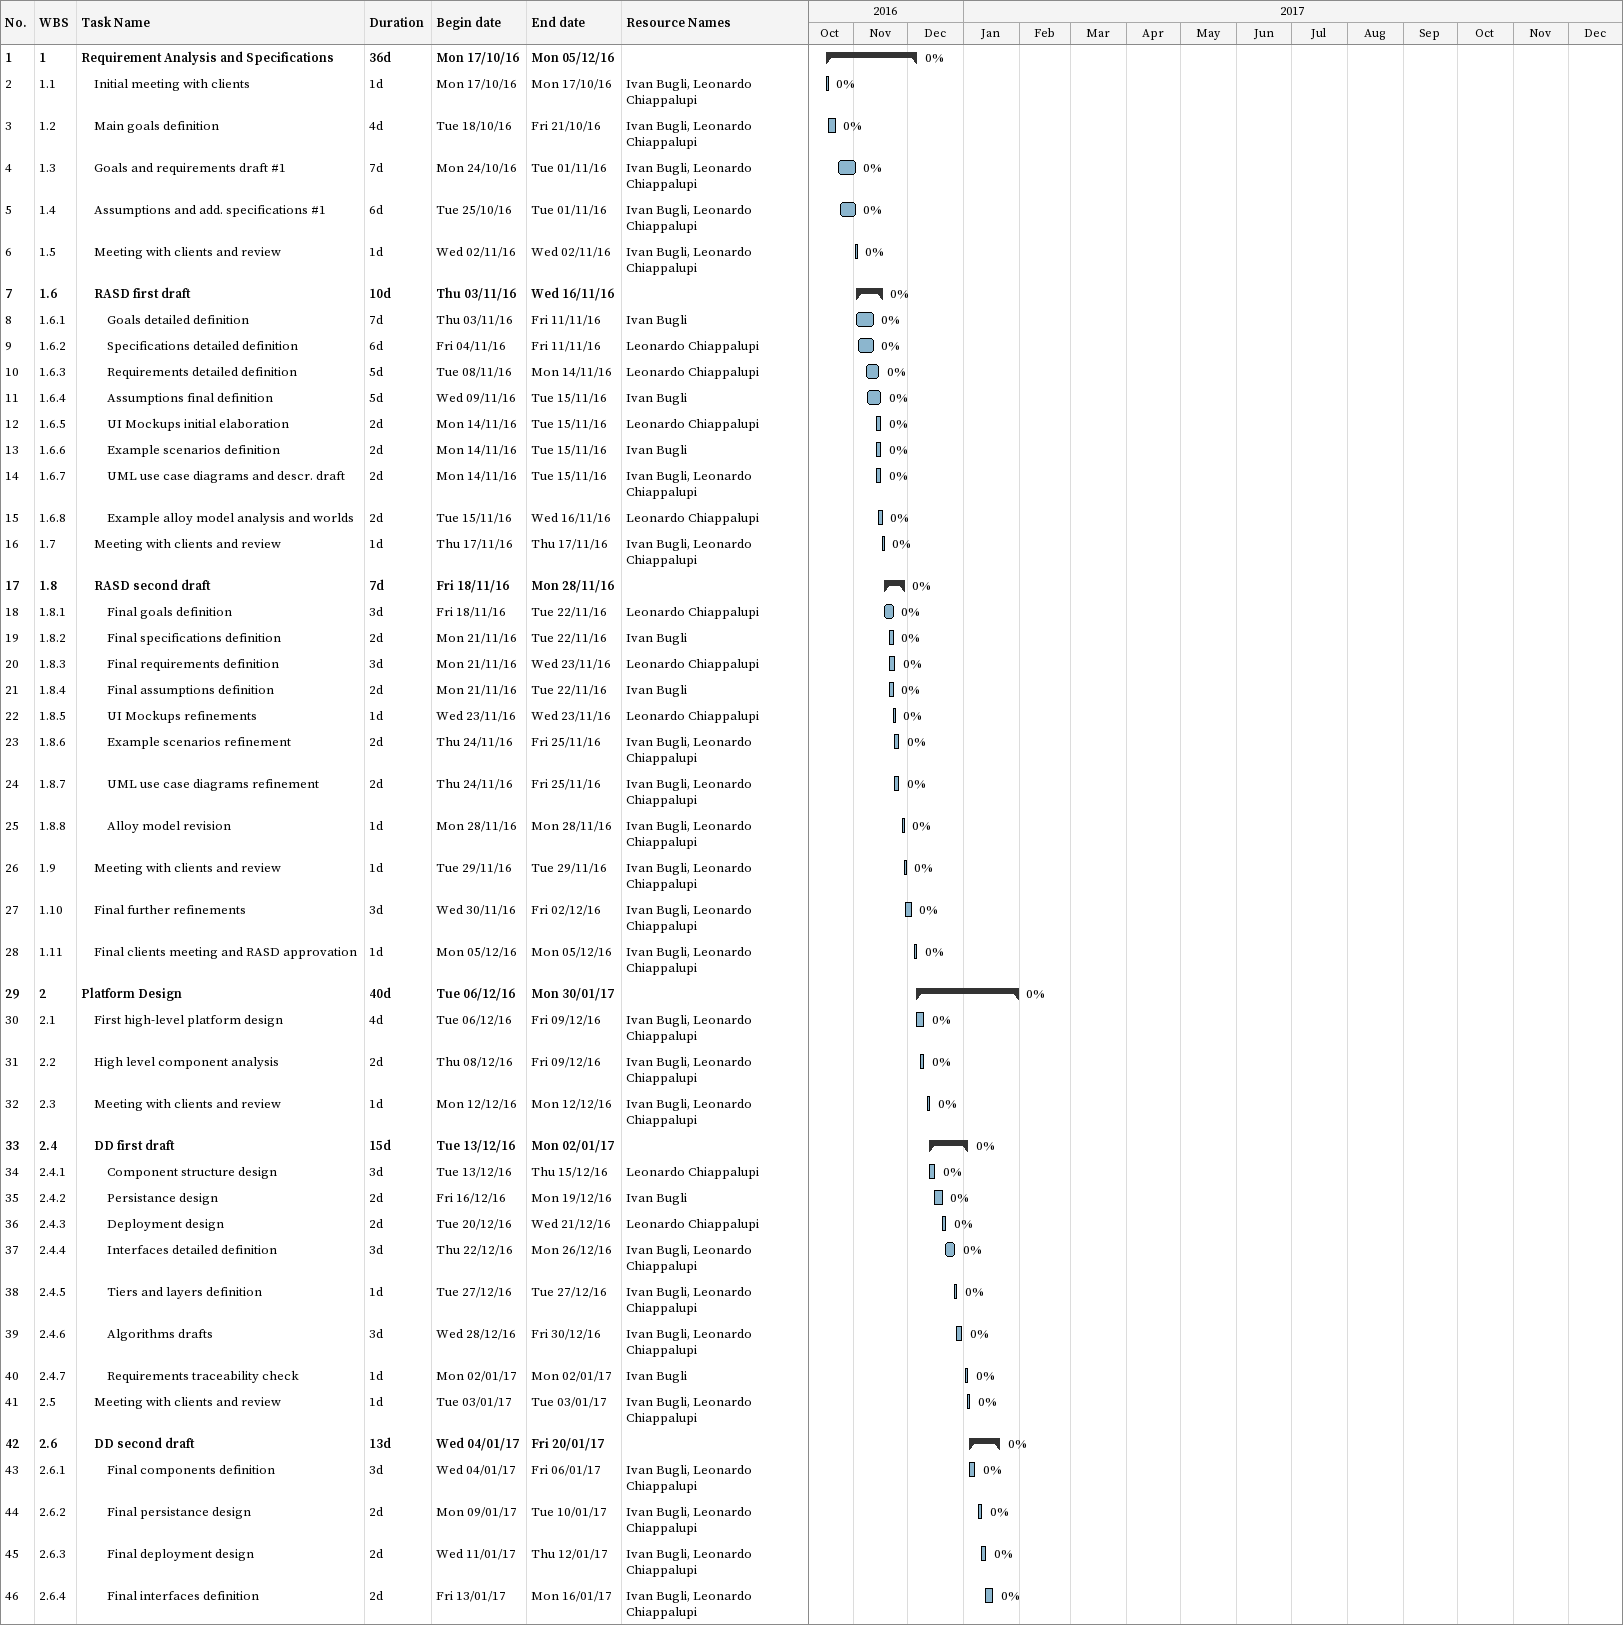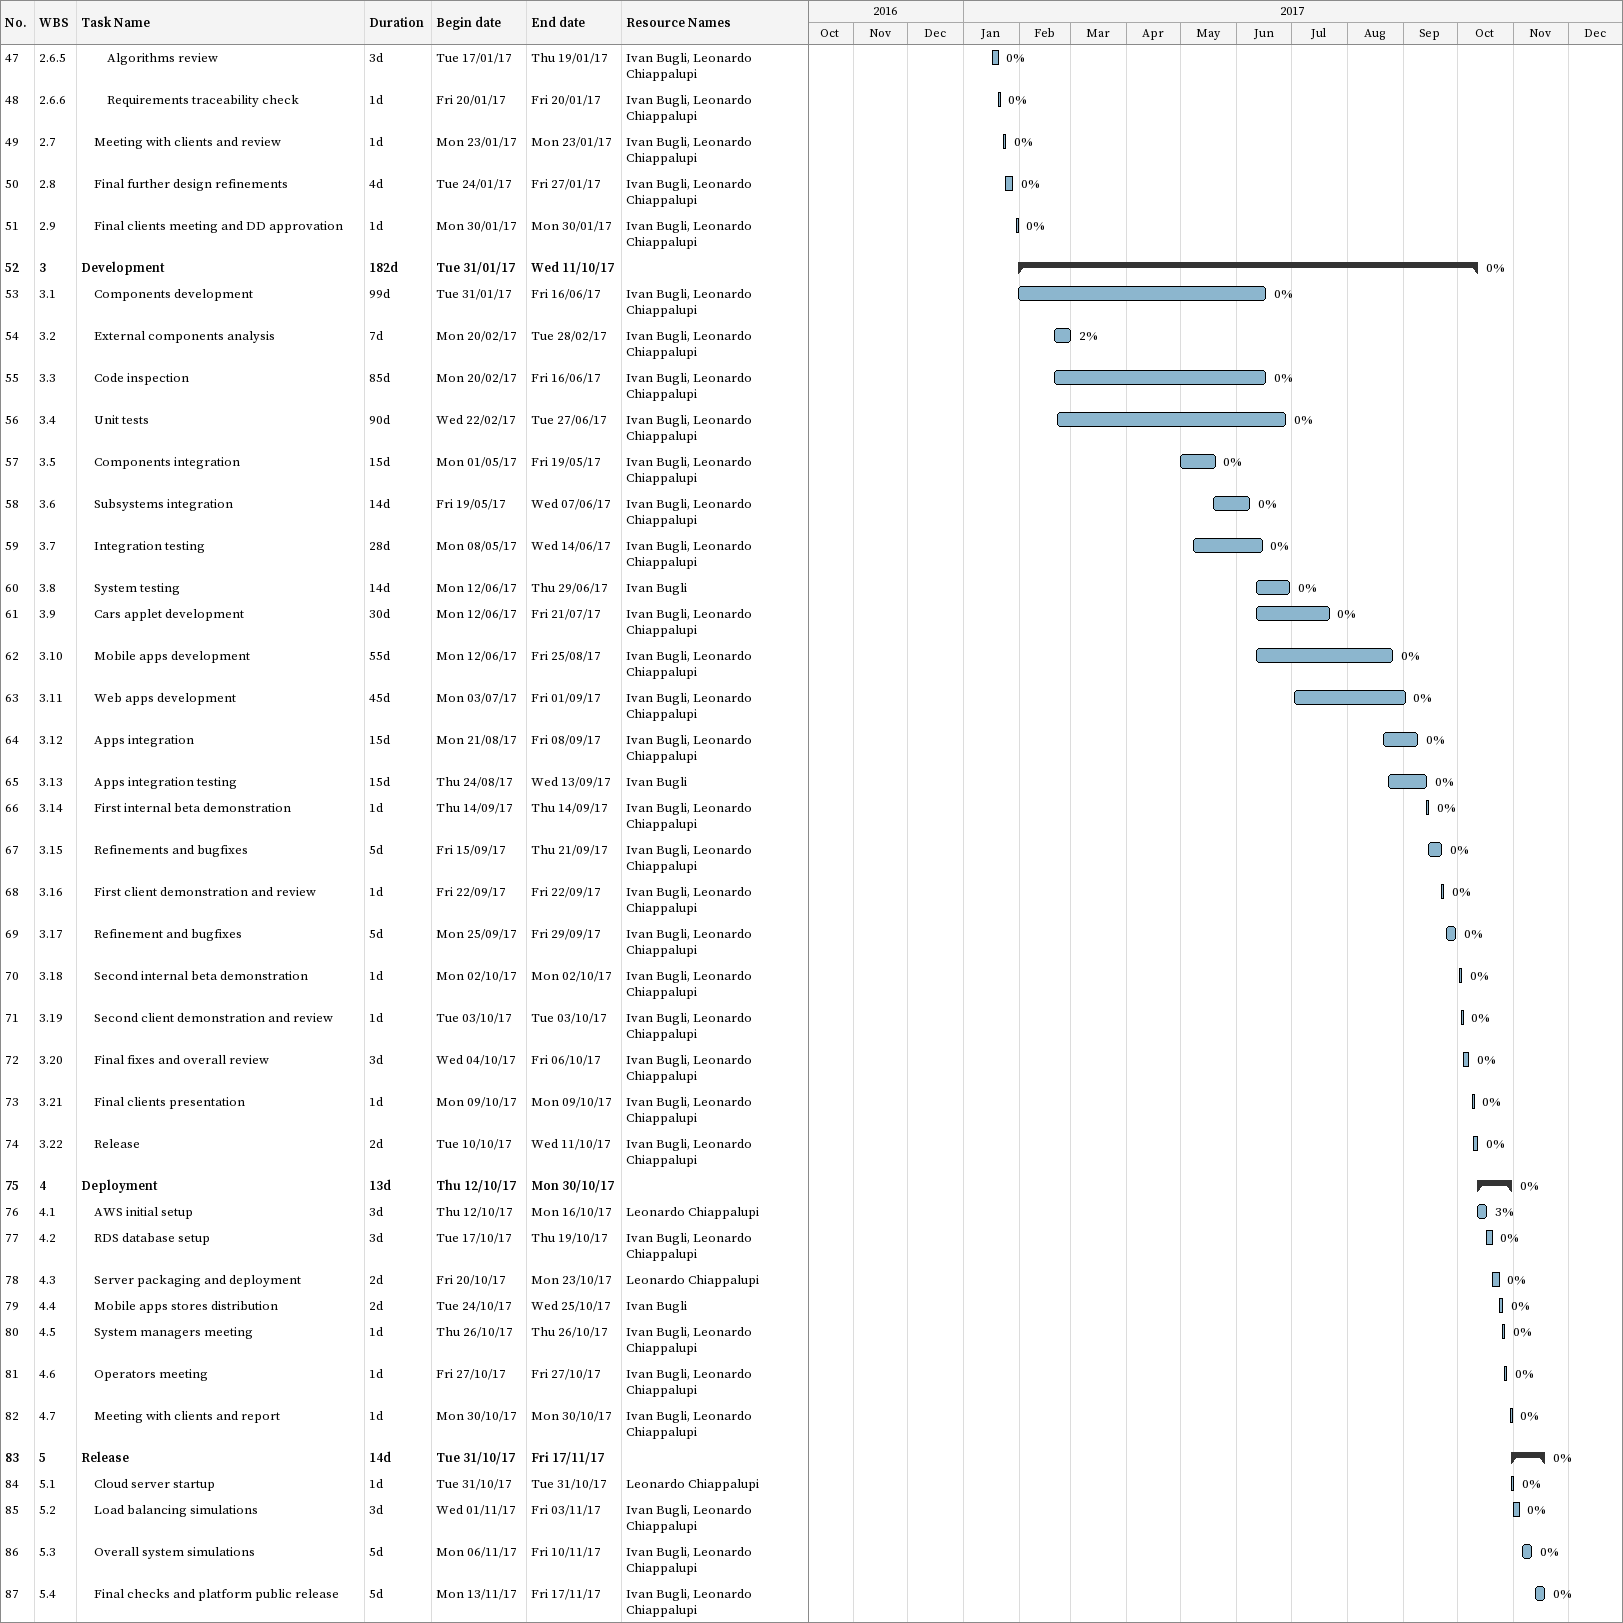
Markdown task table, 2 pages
| ID | WBS | Task | Duration | Start | Finish | Resources | % complete |
|---|---|---|---|---|---|---|---|
| 1 | 1 | **Requirement Analysis and Specifications** | 36d | 2016-10-17 | 2016-12-05 |  | 0 |
| 2 | 1.1 | Initial meeting with clients | 1d | 2016-10-17 | 2016-10-17 | Ivan Bugli, Leonardo Chiappalupi | 0 |
| 3 | 1.2 | Main goals definition | 4d | 2016-10-18 | 2016-10-21 | Ivan Bugli, Leonardo Chiappalupi | 0 |
| 4 | 1.3 | Goals and requirements draft #1 | 7d | 2016-10-24 | 2016-11-01 | Ivan Bugli, Leonardo Chiappalupi | 0 |
| 5 | 1.4 | Assumptions and add. specifications #1 | 6d | 2016-10-25 | 2016-11-01 | Ivan Bugli, Leonardo Chiappalupi | 0 |
| 6 | 1.5 | Meeting with clients and review | 1d | 2016-11-02 | 2016-11-02 | Ivan Bugli, Leonardo Chiappalupi | 0 |
| 7 | 1.6 | **RASD first draft** | 10d | 2016-11-03 | 2016-11-16 |  | 0 |
| 8 | 1.6.1 | Goals detailed definition | 7d | 2016-11-03 | 2016-11-11 | Ivan Bugli | 0 |
| 9 | 1.6.2 | Specifications detailed definition | 6d | 2016-11-04 | 2016-11-11 | Leonardo Chiappalupi | 0 |
| 10 | 1.6.3 | Requirements detailed definition | 5d | 2016-11-08 | 2016-11-14 | Leonardo Chiappalupi | 0 |
| 11 | 1.6.4 | Assumptions final definition | 5d | 2016-11-09 | 2016-11-15 | Ivan Bugli | 0 |
| 12 | 1.6.5 | UI Mockups initial elaboration | 2d | 2016-11-14 | 2016-11-15 | Leonardo Chiappalupi | 0 |
| 13 | 1.6.6 | Example scenarios definition | 2d | 2016-11-14 | 2016-11-15 | Ivan Bugli | 0 |
| 14 | 1.6.7 | UML use case diagrams and descr. draft | 2d | 2016-11-14 | 2016-11-15 | Ivan Bugli, Leonardo Chiappalupi | 0 |
| 15 | 1.6.8 | Example alloy model analysis and worlds | 2d | 2016-11-15 | 2016-11-16 | Leonardo Chiappalupi | 0 |
| 16 | 1.7 | Meeting with clients and review | 1d | 2016-11-17 | 2016-11-17 | Ivan Bugli, Leonardo Chiappalupi | 0 |
| 17 | 1.8 | **RASD second draft** | 7d | 2016-11-18 | 2016-11-28 |  | 0 |
| 18 | 1.8.1 | Final goals definition | 3d | 2016-11-18 | 2016-11-22 | Leonardo Chiappalupi | 0 |
| 19 | 1.8.2 | Final specifications definition | 2d | 2016-11-21 | 2016-11-22 | Ivan Bugli | 0 |
| 20 | 1.8.3 | Final requirements definition | 3d | 2016-11-21 | 2016-11-23 | Leonardo Chiappalupi | 0 |
| 21 | 1.8.4 | Final assumptions definition | 2d | 2016-11-21 | 2016-11-22 | Ivan Bugli | 0 |
| 22 | 1.8.5 | UI Mockups refinements | 1d | 2016-11-23 | 2016-11-23 | Leonardo Chiappalupi | 0 |
| 23 | 1.8.6 | Example scenarios refinement | 2d | 2016-11-24 | 2016-11-25 | Ivan Bugli, Leonardo Chiappalupi | 0 |
| 24 | 1.8.7 | UML use case diagrams refinement | 2d | 2016-11-24 | 2016-11-25 | Ivan Bugli, Leonardo Chiappalupi | 0 |
| 25 | 1.8.8 | Alloy model revision | 1d | 2016-11-28 | 2016-11-28 | Ivan Bugli, Leonardo Chiappalupi | 0 |
| 26 | 1.9 | Meeting with clients and review | 1d | 2016-11-29 | 2016-11-29 | Ivan Bugli, Leonardo Chiappalupi | 0 |
| 27 | 1.10 | Final further refinements | 3d | 2016-11-30 | 2016-12-02 | Ivan Bugli, Leonardo Chiappalupi | 0 |
| 28 | 1.11 | Final clients meeting and RASD approvation | 1d | 2016-12-05 | 2016-12-05 | Ivan Bugli, Leonardo Chiappalupi | 0 |
| 29 | 2 | **Platform Design** | 40d | 2016-12-06 | 2017-01-30 |  | 0 |
| 30 | 2.1 | First high-level platform design | 4d | 2016-12-06 | 2016-12-09 | Ivan Bugli, Leonardo Chiappalupi | 0 |
| 31 | 2.2 | High level component analysis | 2d | 2016-12-08 | 2016-12-09 | Ivan Bugli, Leonardo Chiappalupi | 0 |
| 32 | 2.3 | Meeting with clients and review | 1d | 2016-12-12 | 2016-12-12 | Ivan Bugli, Leonardo Chiappalupi | 0 |
| 33 | 2.4 | **DD first draft** | 15d | 2016-12-13 | 2017-01-02 |  | 0 |
| 34 | 2.4.1 | Component structure design | 3d | 2016-12-13 | 2016-12-15 | Leonardo Chiappalupi | 0 |
| 35 | 2.4.2 | Persistance design | 2d | 2016-12-16 | 2016-12-19 | Ivan Bugli | 0 |
| 36 | 2.4.3 | Deployment design | 2d | 2016-12-20 | 2016-12-21 | Leonardo Chiappalupi | 0 |
| 37 | 2.4.4 | Interfaces detailed definition | 3d | 2016-12-22 | 2016-12-26 | Ivan Bugli, Leonardo Chiappalupi | 0 |
| 38 | 2.4.5 | Tiers and layers definition | 1d | 2016-12-27 | 2016-12-27 | Ivan Bugli, Leonardo Chiappalupi | 0 |
| 39 | 2.4.6 | Algorithms drafts | 3d | 2016-12-28 | 2016-12-30 | Ivan Bugli, Leonardo Chiappalupi | 0 |
| 40 | 2.4.7 | Requirements traceability check | 1d | 2017-01-02 | 2017-01-02 | Ivan Bugli | 0 |
| 41 | 2.5 | Meeting with clients and review | 1d | 2017-01-03 | 2017-01-03 | Ivan Bugli, Leonardo Chiappalupi | 0 |
| 42 | 2.6 | **DD second draft** | 13d | 2017-01-04 | 2017-01-20 |  | 0 |
| 43 | 2.6.1 | Final components definition | 3d | 2017-01-04 | 2017-01-06 | Ivan Bugli, Leonardo Chiappalupi | 0 |
| 44 | 2.6.2 | Final persistance design | 2d | 2017-01-09 | 2017-01-10 | Ivan Bugli, Leonardo Chiappalupi | 0 |
| 45 | 2.6.3 | Final deployment design | 2d | 2017-01-11 | 2017-01-12 | Ivan Bugli, Leonardo Chiappalupi | 0 |
| 46 | 2.6.4 | Final interfaces definition | 2d | 2017-01-13 | 2017-01-16 | Ivan Bugli, Leonardo Chiappalupi | 0 |
| 47 | 2.6.5 | Algorithms review | 3d | 2017-01-17 | 2017-01-19 | Ivan Bugli, Leonardo Chiappalupi | 0 |
| 48 | 2.6.6 | Requirements traceability check | 1d | 2017-01-20 | 2017-01-20 | Ivan Bugli, Leonardo Chiappalupi | 0 |
| 49 | 2.7 | Meeting with clients and review | 1d | 2017-01-23 | 2017-01-23 | Ivan Bugli, Leonardo Chiappalupi | 0 |
| 50 | 2.8 | Final further design refinements | 4d | 2017-01-24 | 2017-01-27 | Ivan Bugli, Leonardo Chiappalupi | 0 |
| 51 | 2.9 | Final clients meeting and DD approvation | 1d | 2017-01-30 | 2017-01-30 | Ivan Bugli, Leonardo Chiappalupi | 0 |
| 52 | 3 | **Development** | 182d | 2017-01-31 | 2017-10-11 |  | 0 |
| 53 | 3.1 | Components development | 99d | 2017-01-31 | 2017-06-16 | Ivan Bugli, Leonardo Chiappalupi | 0 |
| 54 | 3.2 | External components analysis | 7d | 2017-02-20 | 2017-02-28 | Ivan Bugli, Leonardo Chiappalupi | 2 |
| 55 | 3.3 | Code inspection | 85d | 2017-02-20 | 2017-06-16 | Ivan Bugli, Leonardo Chiappalupi | 0 |
| 56 | 3.4 | Unit tests | 90d | 2017-02-22 | 2017-06-27 | Ivan Bugli, Leonardo Chiappalupi | 0 |
| 57 | 3.5 | Components integration | 15d | 2017-05-01 | 2017-05-19 | Ivan Bugli, Leonardo Chiappalupi | 0 |
| 58 | 3.6 | Subsystems integration | 14d | 2017-05-19 | 2017-06-07 | Ivan Bugli, Leonardo Chiappalupi | 0 |
| 59 | 3.7 | Integration testing | 28d | 2017-05-08 | 2017-06-14 | Ivan Bugli, Leonardo Chiappalupi | 0 |
| 60 | 3.8 | System testing | 14d | 2017-06-12 | 2017-06-29 | Ivan Bugli | 0 |
| 61 | 3.9 | Cars applet development | 30d | 2017-06-12 | 2017-07-21 | Ivan Bugli, Leonardo Chiappalupi | 0 |
| 62 | 3.10 | Mobile apps development | 55d | 2017-06-12 | 2017-08-25 | Ivan Bugli, Leonardo Chiappalupi | 0 |
| 63 | 3.11 | Web apps development | 45d | 2017-07-03 | 2017-09-01 | Ivan Bugli, Leonardo Chiappalupi | 0 |
| 64 | 3.12 | Apps integration | 15d | 2017-08-21 | 2017-09-08 | Ivan Bugli, Leonardo Chiappalupi | 0 |
| 65 | 3.13 | Apps integration testing | 15d | 2017-08-24 | 2017-09-13 | Ivan Bugli | 0 |
| 66 | 3.14 | First internal beta demonstration | 1d | 2017-09-14 | 2017-09-14 | Ivan Bugli, Leonardo Chiappalupi | 0 |
| 67 | 3.15 | Refinements and bugfixes | 5d | 2017-09-15 | 2017-09-21 | Ivan Bugli, Leonardo Chiappalupi | 0 |
| 68 | 3.16 | First client demonstration and review | 1d | 2017-09-22 | 2017-09-22 | Ivan Bugli, Leonardo Chiappalupi | 0 |
| 69 | 3.17 | Refinement and bugfixes | 5d | 2017-09-25 | 2017-09-29 | Ivan Bugli, Leonardo Chiappalupi | 0 |
| 70 | 3.18 | Second internal beta demonstration | 1d | 2017-10-02 | 2017-10-02 | Ivan Bugli, Leonardo Chiappalupi | 0 |
| 71 | 3.19 | Second client demonstration and review | 1d | 2017-10-03 | 2017-10-03 | Ivan Bugli, Leonardo Chiappalupi | 0 |
| 72 | 3.20 | Final fixes and overall review | 3d | 2017-10-04 | 2017-10-06 | Ivan Bugli, Leonardo Chiappalupi | 0 |
| 73 | 3.21 | Final clients presentation | 1d | 2017-10-09 | 2017-10-09 | Ivan Bugli, Leonardo Chiappalupi | 0 |
| 74 | 3.22 | Release | 2d | 2017-10-10 | 2017-10-11 | Ivan Bugli, Leonardo Chiappalupi | 0 |
| 75 | 4 | **Deployment** | 13d | 2017-10-12 | 2017-10-30 |  | 0 |
| 76 | 4.1 | AWS initial setup | 3d | 2017-10-12 | 2017-10-16 | Leonardo Chiappalupi | 3 |
| 77 | 4.2 | RDS database setup | 3d | 2017-10-17 | 2017-10-19 | Ivan Bugli, Leonardo Chiappalupi | 0 |
| 78 | 4.3 | Server packaging and deployment | 2d | 2017-10-20 | 2017-10-23 | Leonardo Chiappalupi | 0 |
| 79 | 4.4 | Mobile apps stores distribution | 2d | 2017-10-24 | 2017-10-25 | Ivan Bugli | 0 |
| 80 | 4.5 | System managers meeting | 1d | 2017-10-26 | 2017-10-26 | Ivan Bugli, Leonardo Chiappalupi | 0 |
| 81 | 4.6 | Operators meeting | 1d | 2017-10-27 | 2017-10-27 | Ivan Bugli, Leonardo Chiappalupi | 0 |
| 82 | 4.7 | Meeting with clients and report | 1d | 2017-10-30 | 2017-10-30 | Ivan Bugli, Leonardo Chiappalupi | 0 |
| 83 | 5 | **Release** | 14d | 2017-10-31 | 2017-11-17 |  | 0 |
| 84 | 5.1 | Cloud server startup | 1d | 2017-10-31 | 2017-10-31 | Leonardo Chiappalupi | 0 |
| 85 | 5.2 | Load balancing simulations | 3d | 2017-11-01 | 2017-11-03 | Ivan Bugli, Leonardo Chiappalupi | 0 |
| 86 | 5.3 | Overall system simulations | 5d | 2017-11-06 | 2017-11-10 | Ivan Bugli, Leonardo Chiappalupi | 0 |
| 87 | 5.4 | Final checks and platform public release | 5d | 2017-11-13 | 2017-11-17 | Ivan Bugli, Leonardo Chiappalupi | 0 |
